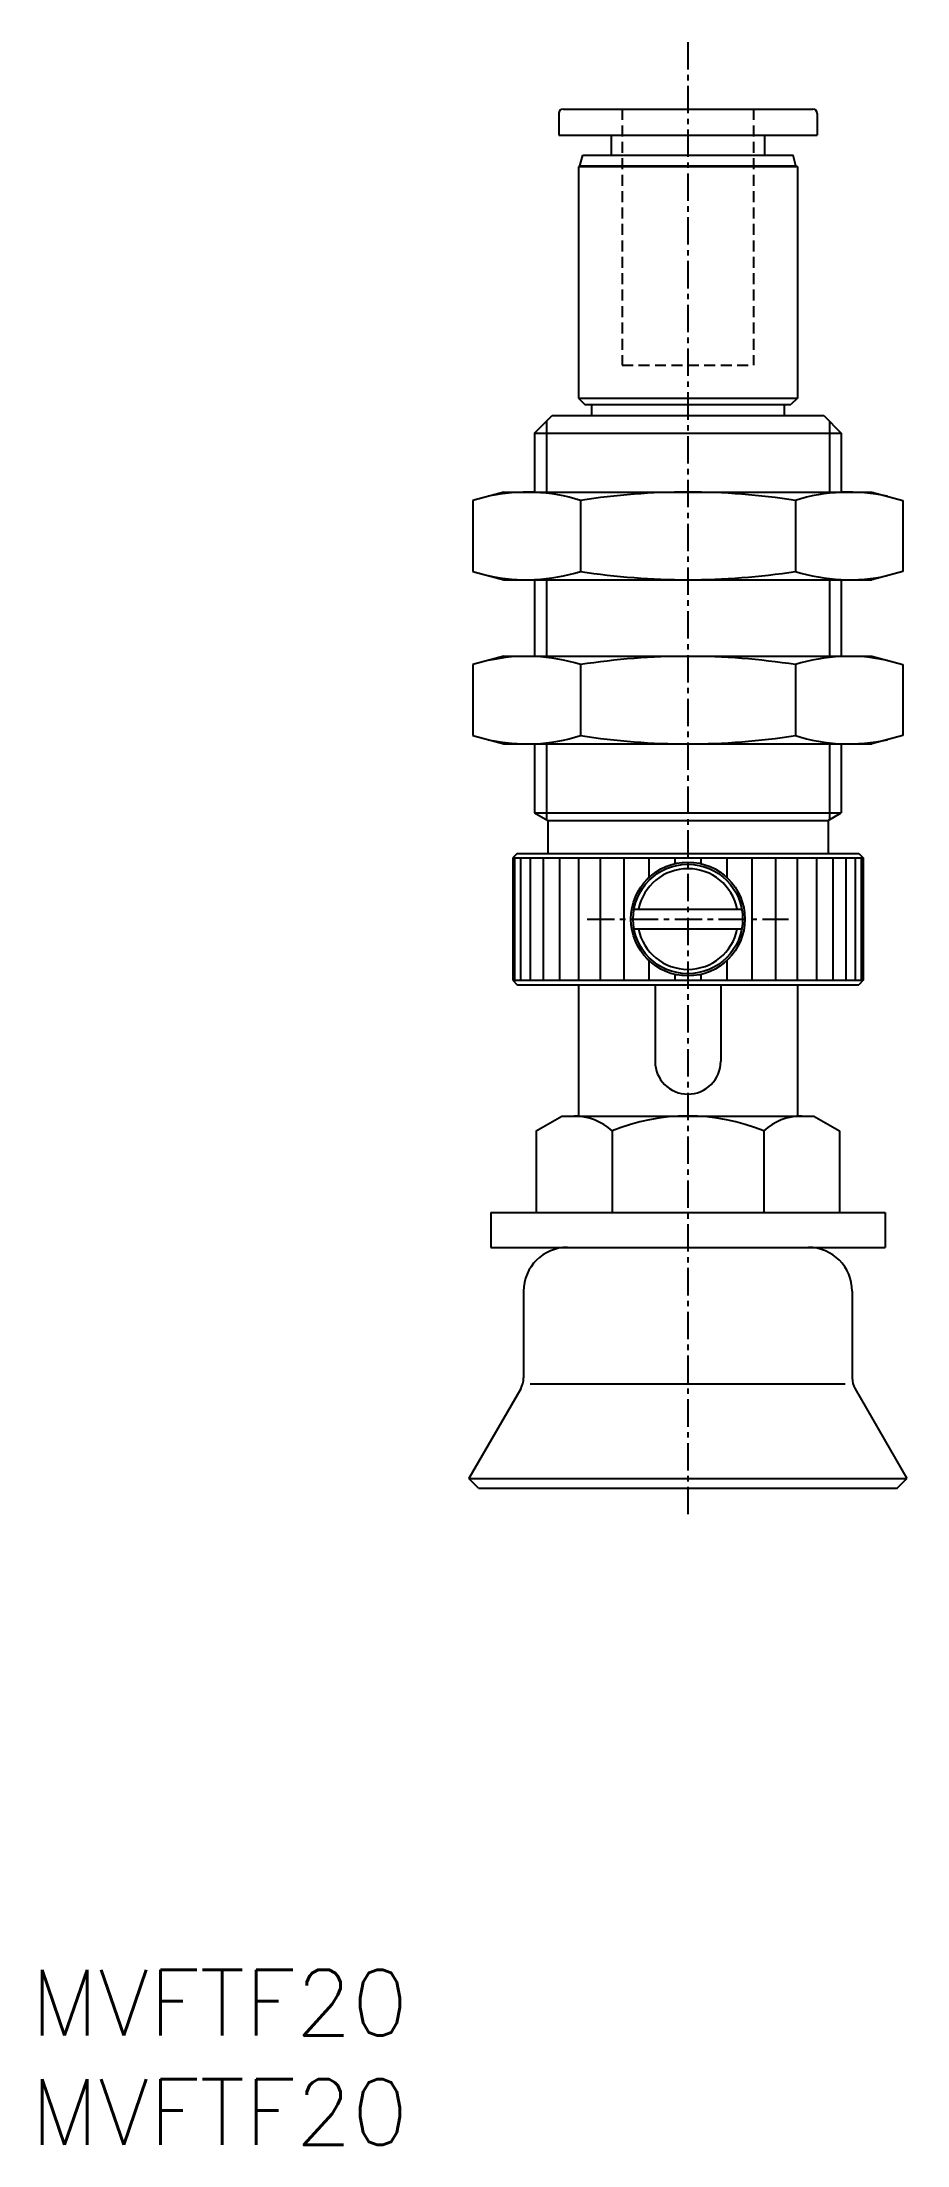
# Model space of a CAD drawing. Extents: x 0.5 to 40, y 0 to 96.1.
import ezdxf

# ---------------------------------------------------------------- set-up
doc = ezdxf.new("R2010")
doc.units = 0
doc.linetypes.add('CENTER', pattern=[2, 1.25, -0.25, 0.25, -0.25])
doc.linetypes.add('DASHED', pattern=[0.75, 0.5, -0.25])
doc.layers.get('0').update_dxf_attribs({"linetype": 'CONTINUOUS'})
doc.layers.add('CENTER', color=1, linetype='CENTER')
doc.styles.get("Standard").update_dxf_attribs({"font": 'txt.shx'})

# ---------------------------------------------------------------- blocks, each defined once
blk = doc.blocks.new('*U9')
at = {"color": 7, "linetype": 'CONTINUOUS'}
blk.add_text('MVFTF20', height=3, dxfattribs=at).set_placement((0, 0))
blk = doc.blocks.new('*U10')
at = {"color": 7, "linetype": 'CONTINUOUS'}
blk.add_text('MVFTF20', height=3, dxfattribs=at).set_placement((0, 5))

msp = doc.modelspace()

# ---------------------------------------------------------------- linework, layer by layer
at = {"color": 7, "linetype": 'CONTINUOUS'}
for p, q in [((24.10001, 92.8), (24.10001, 91.8)), ((24.29999, 93), (35.70001, 93)), ((35.89999, 92.8), (35.89999, 91.8)), ((24.10001, 91.8), (35.89999, 91.8)), ((26.5, 91.8), (26.5, 90.9)), ((33.5, 91.8), (33.5, 90.9)), ((25.06602, 90.39999), (25, 90.36188)), ((25, 90.36188), (25, 79.8)), ((35, 90.36188), (25, 90.36188)), ((25.06603, 90.4), (25.2, 90.9)), ((25.06604, 90.4), (34.93396, 90.4)), ((25.20001, 90.9), (34.79999, 90.9)), ((34.93397, 90.39999), (34.79999, 90.9)), ((34.93398, 90.39999), (35, 90.36188)), ((35, 90.36188), (35, 79.8)), ((25, 79.8), (25.30001, 79.5)), ((25, 79.8), (35, 79.8)), ((34.99999, 79.8), (34.7, 79.5)), ((23.00001, 78.19999), (23.79999, 79)), ((23.79999, 79), (36.20001, 79)), ((25.29999, 79.5), (34.70001, 79.5)), ((25.60001, 79.5), (25.60001, 79)), ((34.39999, 79.5), (34.39999, 79)), ((36.19999, 78.99999), (36.99999, 78.19999)), ((23, 78.19999), (23, 75.5)), ((23, 78.19999), (37, 78.19999)), ((23.5415, 78.7415), (23.5415, 75.5)), ((36.4585, 78.7415), (36.4585, 75.5)), ((37, 78.19999), (37, 75.5)), ((20.18503, 75.12086), (20.18503, 71.87913)), ((21.60001, 75.5), (20.18505, 75.12086)), ((21.60001, 75.5), (38.39999, 75.5)), ((25.09253, 75.12086), (25.09253, 71.87913)), ((34.90747, 75.12086), (34.90747, 71.87913)), ((38.39999, 75.5), (39.81495, 75.12086)), ((39.81497, 75.12086), (39.81497, 71.87913)), ((20.18505, 71.87913), (21.60001, 71.5)), ((21.60001, 71.5), (38.39999, 71.5)), ((23, 71.5), (23, 68)), ((23.5415, 71.5), (23.5415, 68)), ((36.4585, 71.5), (36.4585, 68)), ((37, 71.5), (37, 68)), ((39.81496, 71.87913), (38.4, 71.5)), ((20.18503, 67.62086), (20.18503, 64.37914)), ((21.60001, 68), (20.18505, 67.62086)), ((21.60001, 68), (38.39999, 68)), ((25.09253, 67.62086), (25.09253, 64.37914)), ((34.90747, 67.62086), (34.90747, 64.37914)), ((38.4, 68), (39.81496, 67.62087)), ((39.81497, 67.62086), (39.81497, 64.37914)), ((20.18504, 64.37913), (21.6, 64)), ((39.81496, 64.37914), (38.4, 64)), ((21.60001, 64), (38.39999, 64)), ((23, 64), (23, 60.84641)), ((23.5415, 64), (23.5415, 60.53377)), ((36.4585, 64), (36.4585, 60.53377)), ((37, 64), (37, 60.84641)), ((23, 60.84641), (37, 60.84641)), ((23, 60.84641), (23.6, 60.49999)), ((36.4, 60.5), (37, 60.84641)), ((23.60001, 60.5), (23.60001, 59)), ((23.60001, 60.5), (36.39999, 60.5)), ((36.39999, 60.5), (36.39999, 59)), ((22.20001, 59), (22, 58.8)), ((22, 58.8), (38, 58.8)), ((22, 58.8), (22, 53.2)), ((22.08936, 58.8), (22.08936, 53.2)), ((22.20001, 59), (37.79999, 59)), ((22.35541, 58.8), (22.35541, 53.2)), ((22.79224, 58.8), (22.79224, 53.2)), ((23.39008, 58.8), (23.39008, 53.2)), ((24.13559, 58.8), (24.13559, 53.2)), ((25.01208, 58.8), (25.01208, 53.2)), ((26, 58.8), (26, 53.2)), ((27.07727, 58.8), (27.07727, 53.2)), ((28.21982, 58.8), (28.21982, 57.89499)), ((29.40216, 58.8), (29.40216, 58.53033)), ((30.59784, 58.8), (30.59784, 58.53033)), ((31.78018, 58.8), (31.78018, 57.89499)), ((32.92273, 58.8), (32.92273, 53.2)), ((34, 58.8), (34, 53.2)), ((34.98792, 58.8), (34.98792, 53.2)), ((35.86441, 58.8), (35.86441, 53.2)), ((36.60992, 58.8), (36.60992, 53.2)), ((37.20776, 58.8), (37.20776, 53.2)), ((37.64459, 58.8), (37.64459, 53.2)), ((37.79999, 59), (38, 58.8)), ((37.91064, 58.8), (37.91064, 53.2)), ((38, 58.8), (38, 53.2)), ((27.54083, 56.45), (32.45917, 56.45)), ((27.54083, 55.55), (32.45917, 55.55)), ((28.21982, 54.105), (28.21982, 53.2)), ((31.78018, 54.105), (31.78018, 53.2)), ((21.99999, 53.2), (22.20001, 53)), ((22, 53.2), (38, 53.2)), ((22.20001, 53), (37.79999, 53)), ((25, 53), (25, 47)), ((28.5, 53), (28.5, 49.5)), ((29.40216, 53.46967), (29.40216, 53.2)), ((30.59784, 53.46967), (30.59784, 53.2)), ((31.5, 53), (31.5, 49.5)), ((35, 53), (35, 47)), ((38, 53.20001), (37.79999, 53)), ((23.0718, 46.31976), (24.25, 47)), ((23.07181, 46.31976), (23.07181, 42.6)), ((24.25, 47), (35.75, 47)), ((26.53589, 46.31976), (26.53589, 42.6)), ((33.46411, 46.31976), (33.46411, 42.6)), ((35.75, 46.99999), (36.9282, 46.31976)), ((36.92819, 46.31976), (36.92819, 42.6)), ((21, 42.6), (39, 42.6)), ((21, 42.6), (21, 40.99999)), ((39, 42.6), (39, 40.99999)), ((21, 40.99999), (39, 40.99999)), ((22.5, 38.999992), (22.5, 35.037308)), ((37.5, 38.999992), (37.5, 35.037308)), ((22.80505, 34.769356), (37.18622, 34.769356)), ((22.36602, 34.537308), (20, 30.439232)), ((37.63398, 34.537302), (40, 30.439232)), ((20.43924, 30), (20, 30.439232)), ((20, 30.439232), (40, 30.439232)), ((20.43924, 30), (39.56076, 30)), ((39.56076, 30), (40, 30.439232))]:
    msp.add_line(p, q, dxfattribs=at)
at = {"color": 3, "linetype": 'DASHED'}
for p, q in [((27, 93), (27, 81.3)), ((33, 93), (33, 81.3)), ((27, 81.3), (33, 81.3))]:
    msp.add_line(p, q, dxfattribs=at)
at = {"color": 7, "linetype": 'CONTINUOUS'}
for radius in [2.6, 2.5]:
    msp.add_circle((30, 56), radius, dxfattribs=at)
for centre, radius, start, end in [((24.29999, 92.8), 0.2, 90, 180), ((35.70001, 92.8), 0.2, 0, 90), ((22.63879, 67.37023), 8.129772, 72.432975, 102.43233), ((30, 43.54961), 31.950384, 81.164565, 98.835426), ((37.36121, 67.37023), 8.129772, 77.567111, 107.56703), ((22.63879, 79.62976), 8.129772, 257.56714, 287.56703), ((30, 103.45039), 31.950384, 261.16457, 278.83543), ((37.36121, 79.62976), 8.129772, 252.43297, 282.43221), ((22.63879, 59.87023), 8.129772, 72.432971, 102.43233), ((30, 36.049617), 31.950384, 81.164565, 98.835426), ((37.36121, 59.87023), 8.129772, 77.567108, 107.56703), ((22.63879, 72.12977), 8.129772, 257.56714, 287.56703), ((30, 95.95039), 31.950384, 261.16457, 278.83543), ((37.36121, 72.12977), 8.129772, 252.43297, 282.43221), ((30, 56), 2.3, 11.282843, 168.71716), ((30, 56), 2.3, 191.28284, 348.71716), ((30, 49.5), 1.5, 180, 0), ((24.80383, 44.45476), 2.545235, 47.116704, 90), ((30, 37.839411), 9.160586, 67.780688, 112.21931), ((35.19617, 44.45476), 2.545235, 90, 132.88329), ((24.5, 38.999992), 2, 90, 180), ((35.5, 38.999992), 2, 0, 90), ((21.5, 35.037308), 1, 330, 0), ((38.5, 35.037308), 1, 180, 210)]:
    msp.add_arc(centre, radius, start, end, dxfattribs=at)
at = {"layer": 'CENTER', "color": 1, "linetype": 'CENTER'}
for p, q in [((30, 96.06014), (30, 28.704674)), ((25.39999, 56), (34.60001, 56))]:
    msp.add_line(p, q, dxfattribs=at)

# ---------------------------------------------------------------- block references
at = {"color": 7, "linetype": 'CONTINUOUS'}
for name in ['*U10', '*U9']:
    msp.add_blockref(name, (0, 0), dxfattribs=at)

doc.saveas('drawing.dxf')
